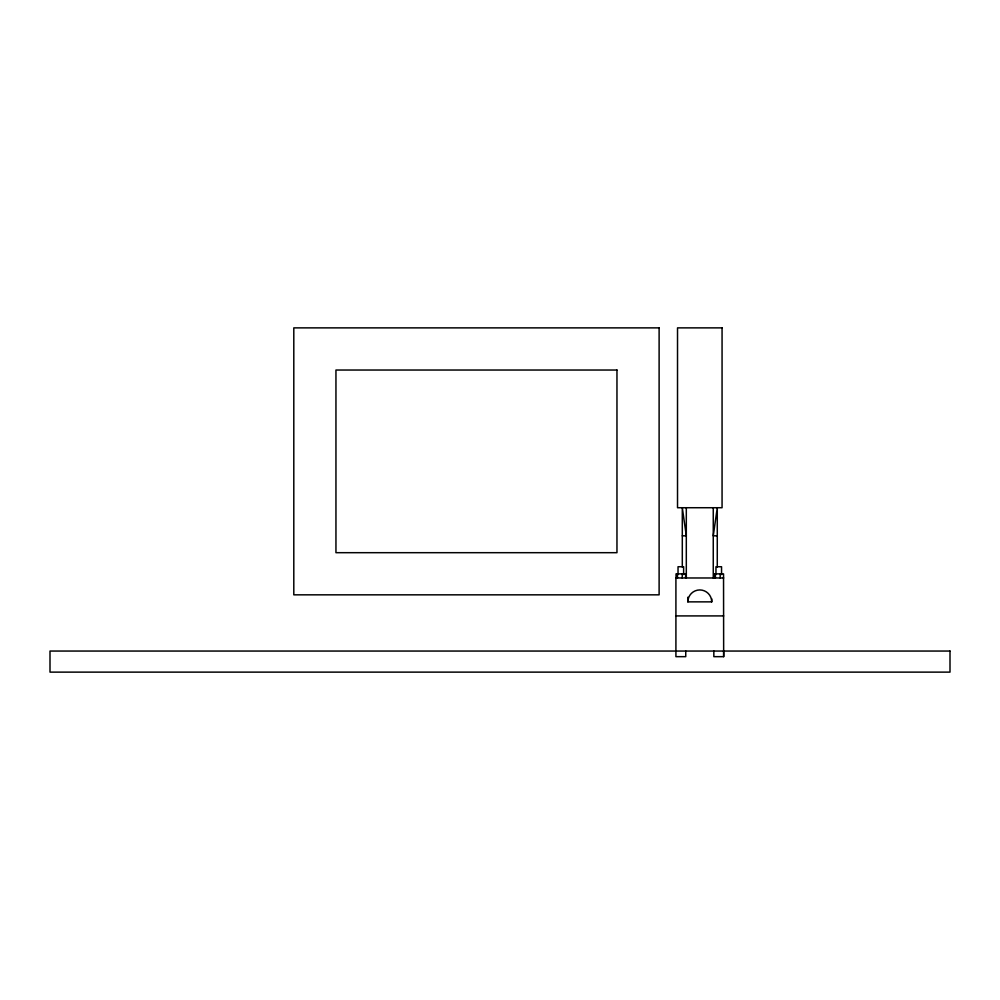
<?xml version="1.0" encoding="UTF-8"?>
<svg xmlns="http://www.w3.org/2000/svg" width="1000" height="1000" viewBox="0 0 1000 1000"><rect width="100%" height="100%" fill="white"/><g stroke="black" fill="none" stroke-linecap="round" stroke-linejoin="round"><path stroke-width="1.5" d="M682.3 535.825L686.312 535.825L682.3 507.725L682.3 567.05M717.275 535.825L713.263 535.825L717.275 507.725L717.275 567.05M723.662 577.975L675.913 577.975L675.913 656.663L685.75 656.663L685.75 651.05M687.85 597.212L687.85 601.862L711.725 601.862L711.725 598.763M675.913 615.913L723.662 615.913M723.675 651.05L723.675 656.663L713.838 656.663L713.838 651.05M723.662 656.663L723.538 573.875L713.975 573.875L713.975 577.975M721.55 574.55L721.55 566.737L715.962 566.737L715.962 574.55M720.175 573.875L720.175 577.975M715.387 573.875L715.387 577.975M713.263 507.725L713.263 577.975M686.312 507.725L686.312 577.975M685.612 577.975L685.612 573.875L676.038 573.875L676.038 577.975M683.625 574.55L683.625 566.737L678.037 566.737L678.037 574.55M682.237 573.875L682.237 577.975M677.45 573.875L677.45 577.975M687.85 601.862A11.938 11.938 0 0 1 699.788 589.938A11.938 11.938 0 0 1 711.725 601.862M659.112 327.875L293.8 327.875L293.8 594.837L659.112 594.837L659.112 327.875M722.062 327.875L677.525 327.875L677.525 507.725L722.062 507.725L722.062 327.875M616.962 370.037L335.95 370.037L335.95 552.688L616.962 552.688L616.962 370.037M950 651.05L50 651.05L50 672.125L950 672.125L950 651.05"/></g></svg>
